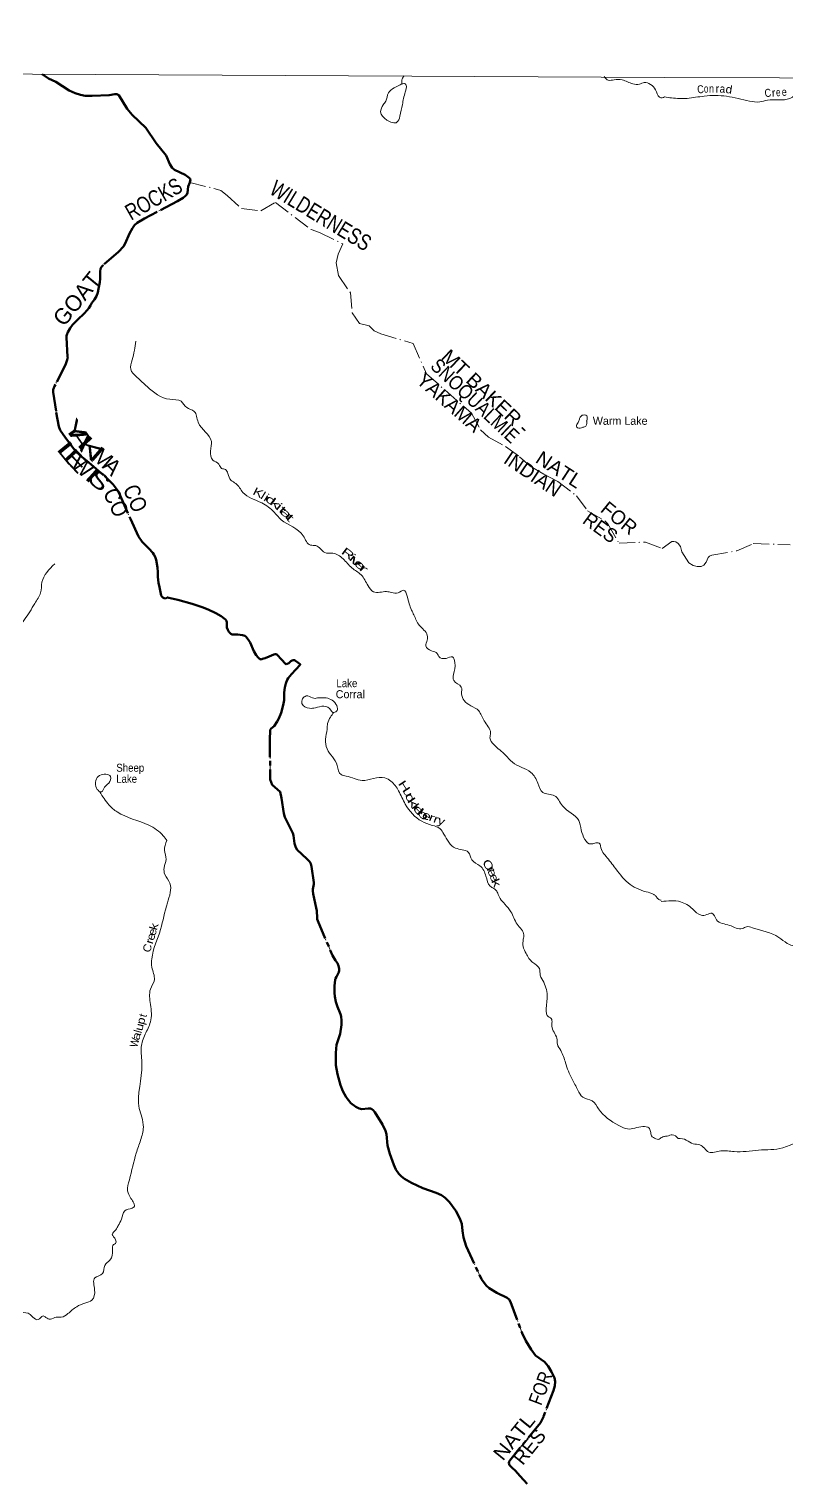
# Model space of a CAD drawing. Header units: feet. Extents: x -254670 to 6, y -549186 to -364975.
# Drawn here: x -110623 to -91693, y -401317 to -364975 of the extents above; entities that cross this region are included whole.
import ezdxf
from ezdxf.enums import TextEntityAlignment as Align

# ---------------------------------------------------------------- set-up
doc = ezdxf.new("R2010")
doc.units = ezdxf.units.FT
doc.header["$LTSCALE"] = 80
doc.linetypes.add('DOT_DASHED', pattern=[7.7, 5, -1.2, 0.3, -1.2])
doc.linetypes.add('LONG_DASH_SHORT_DASH', pattern=[9.9, 6, -1.2, 1.5, -1.2])
for name, color, linetype, lineweight in [('11', 7, 'LONG_DASH_SHORT_DASH', 60), ('39', 7, 'Continuous', 13), ('4', 7, 'Continuous', 13), ('44', 7, 'DOT_DASHED', 13)]:
    doc.layers.add(name, color=color, linetype=linetype, lineweight=lineweight)
doc.layers.add('12', color=7, linetype='Continuous')
doc.layers.add('41', color=7, linetype='Continuous')

msp = doc.modelspace()

# ---------------------------------------------------------------- linework, layer by layer
at = {"layer": '11'}
for points in [[(-110300.54, -366099.95), (-110139.08, -366214.41), (-109957.23, -366291.34), (-109620.78, -366506.36), (-109473.24, -366576.05), (-109338.28, -366621.36), (-109221.91, -366640.15), (-109051.03, -366639.9), (-108625.47, -366624.34), (-108478.88, -366601.28), (-108430.4, -366604.73), (-108381.81, -366629.43), (-108176.69, -366969.07), (-108044.42, -367120.61), (-107707.11, -367442.51), (-107448.15, -367828.64), (-107197.19, -368135.76), (-107105.8, -368351.85), (-107051.74, -368439.79), (-106992.92, -368492.54), (-106728.14, -368621.97), (-106625.53, -368690.61), (-106601.12, -368716.69), (-106594.77, -368742.46), (-106599.43, -368769.96), (-106608.92, -368811.91)], [(-106608.92, -368811.91), (-106645.52, -368910.54), (-106668.49, -369065.05), (-106686.3, -369105.99), (-106716.32, -369146.73), (-106771.24, -369194.07), (-106918.11, -369278.64), (-107424.34, -369543.06), (-107739.03, -369711.58), (-107921.54, -369822.31), (-107991.92, -369880.27), (-108042.01, -369949.19), (-108116.84, -370086.3), (-108221.16, -370337.7), (-108267.15, -370411.98), (-108388.02, -370540.86), (-108772.73, -370872.62), (-108812.43, -370915.03), (-108839.52, -370967.11), (-108850.64, -371035.84), (-108849.49, -371216.66), (-108859.67, -371303.62), (-108885.47, -371470.56), (-108906.05, -371560.25), (-108935.99, -371649.51), (-108989.88, -371731.45), (-109059.28, -371821.3), (-109091.28, -371884.94), (-109133.75, -371951.98), (-109169.97, -371999.25), (-109244.81, -372082), (-109406.94, -372237.17), (-109536.15, -372371.5), (-109594.57, -372447.7), (-109653.19, -372547.56), (-109682.47, -372621.53), (-109682.47, -372621.53), (-109686.66, -372646.12), (-109690.06, -372687.58), (-109659.46, -373176.25), (-109670.97, -373245.73), (-109715.98, -373365.75), (-109966.36, -373856.26), (-109988.5, -373904.55), (-110012.96, -373964.59), (-110020.32, -373988.53), (-110023.44, -374021.02), (-110021.56, -374048.78), (-109944.6, -374556.52), (-109880.71, -374908.55), (-109844.43, -375000.6), (-109715.74, -375195.71), (-109456.28, -375533.61), (-109351.49, -375636.7), (-109131.72, -375813.01), (-108739.16, -376145.16), (-108523.8, -376356.29), (-108396.03, -376529.93), (-108344.23, -376637.32), (-108093.79, -377220.52), (-107892.48, -377655.16), (-107801.03, -377789.33), (-107632.95, -377962.44), (-107534.19, -378069.95), (-107504.97, -378110.29), (-107473.8, -378163.81), (-107446.57, -378244.75)], [(-107446.57, -378244.75), (-107415.9, -378433.5), (-107407.19, -378546.55), (-107407.59, -378667.39), (-107390.12, -378816.92), (-107368.73, -378927.91), (-107328.75, -379091.97), (-107321.22, -379130.19), (-107309.65, -379159.1), (-107283.99, -379187.02), (-107268.44, -379196.02), (-107245.33, -379203.43), (-107207.4, -379206.28), (-107197.22, -379202.97), (-107174.23, -379186.5), (-107162.42, -379184.58), (-107135.77, -379190.5), (-106907.16, -379244.95), (-106545.49, -379345.5), (-106300.69, -379424.37), (-106151.03, -379480.22), (-105962.09, -379571.9), (-105828.31, -379654.17), (-105747.7, -379711.33), (-105720.78, -379733.65), (-105695.97, -379770.63), (-105683.55, -379809.9), (-105687.56, -379895.68), (-105681.59, -379933.52), (-105661.76, -379989.97), (-105635.44, -380041.52), (-105602.11, -380078.86), (-105581.39, -380092.83), (-105548.36, -380105.6), (-105514.5, -380109.85), (-105408.2, -380107.55), (-105290.82, -380125.34), (-105260.95, -380133.43), (-105232.92, -380145.12), (-105200.98, -380166.27), (-105135.67, -380256.4), (-105104.33, -380311.39), (-105006.85, -380525.52), (-104947.29, -380627.96), (-104899.01, -380685.89), (-104859.03, -380721.78), (-104844.72, -380728.89), (-104828.53, -380729.56), (-104795.39, -380721.13), (-104726.47, -380698.57), (-104630.24, -380660.92), (-104508.53, -380607.12), (-104475.72, -380596.58), (-104458.1, -380597.38), (-104445.97, -380601.53), (-104426.86, -380617.29), (-104317.12, -380735.63), (-104219.72, -380842.61), (-104200.49, -380847.9), (-104177.97, -380843.55), (-104133.8, -380822.03), (-104081.6, -380776.44), (-104055.16, -380759.01), (-104027.56, -380750.43), (-104002.23, -380748.69), (-103982.98, -380752.86), (-103964.87, -380763.21), (-103850.48, -380852.25), (-103854.15, -380865.9), (-104068.44, -381097.91), (-104148.76, -381200.13), (-104173.48, -381243.42), (-104209.35, -381332.59), (-104235.34, -381434.79), (-104254.45, -381554.58), (-104253.19, -381752.29), (-104257.51, -381792.98), (-104273.73, -381875.97), (-104325.76, -382065.01), (-104382.23, -382206.78), (-104425.99, -382287.06), (-104500.73, -382399.44), (-104579.37, -382462.14), (-104597.14, -382493.19), (-104603.94, -382552.39), (-104607.55, -382691.38), (-104602.65, -383731.26), (-104553.47, -383863.7), (-104355.19, -384043.55), (-104315.05, -384200.91), (-104259.56, -384580.02), (-104231.38, -384672.02), (-104032.31, -385071.81), (-104015.83, -385135.79), (-103990.02, -385337.26), (-103963.72, -385429.59), (-103925.13, -385492.63), (-103681.15, -385719.93), (-103614.35, -385793.11), (-103585.84, -385841.46), (-103565.7, -385904.04)], [(-103565.7, -385904.04), (-103510.04, -386303.98), (-103510.02, -386349.04), (-103533.18, -386473.78), (-103534, -386516.54), (-103523.41, -386589.76), (-103449.02, -386943.52), (-103439.02, -387013.87), (-103430.19, -387187.11), (-103424.17, -387225.69), (-103412.49, -387268.94), (-103042.05, -388133.34)], [(-103042.05, -388133.34), (-102967.36, -388254.38), (-102921.81, -388326.2), (-102892.11, -388387.15), (-102882.24, -388427.59), (-102878.9, -388465), (-102880.46, -388507.67), (-102889.22, -388551), (-102947.41, -388665.58), (-102968.38, -388711.2), (-102976.23, -388738.37), (-102990.57, -388888), (-102990.05, -389066.6), (-102982.52, -389160.86), (-102963.47, -389290.5), (-102922.13, -389417.49), (-102856.76, -389558.14), (-102840.34, -389602.64), (-102826.54, -389660.21), (-102818.34, -389761.49), (-102819.76, -389869.52), (-102849.45, -390091.12), (-102939.93, -390366.93), (-102964.62, -390567.51), (-102959.14, -390877.79), (-102923.22, -391100.76), (-102845.13, -391373.86), (-102782.86, -391524.73), (-102701.47, -391672), (-102589.14, -391819.9), (-102465, -391912.7), (-102379.68, -391958.24), (-102311.65, -391977.21), (-102155.39, -391959.85), (-102093.19, -391961.13), (-102064.36, -391970.29), (-102028.57, -391997.71), (-101985.24, -392051.29), (-101792.84, -392355.41), (-101716.61, -392517.46), (-101697.96, -392602.65), (-101673.81, -392878.74), (-101615.16, -393088.72), (-101512.45, -393364.64), (-101458.45, -393478.55), (-101384.23, -393593.51), (-101317.87, -393660.98), (-101246.37, -393712.86), (-101072.85, -393813.44), (-100787.08, -393946.14), (-100455.94, -394062.36), (-100321.67, -394125.69), (-100226.54, -394192.61), (-100122.66, -394294.92), (-99962.81, -394512.48), (-99860.79, -394706.84), (-99816.51, -394841.39), (-99793.03, -395012.32), (-99772.67, -395180.19), (-99702.33, -395396.2), (-99322.75, -396223.21), (-99208.73, -396384.33), (-99130.78, -396451.42), (-98938.16, -396563.28), (-98681.94, -396690.25), (-98632.42, -396735.51), (-98600.53, -396791.9), (-98306.91, -397573.46), (-98215.63, -397762.73), (-98082.14, -397980.92), (-97969.56, -398129.53), (-97750.45, -398289.26), (-97659.74, -398396.69), (-97571.83, -398538.45), (-97498.43, -398691.56), (-97479.44, -398784.33), (-97487.87, -398889.5), (-97524.19, -399008.46), (-97774.1, -399661.67), (-97850.7, -399815.36), (-98391.3, -400476.71), (-98612.6, -400752.63), (-98634.35, -400785.05), (-98637.65, -400823.34), (-98618.73, -400873.9), (-98552.18, -400942.72), (-98482.22, -401008.73), (-98351.89, -401144.76), (-98182.41, -401340.04)]]:
    msp.add_lwpolyline(points, dxfattribs=at)
at = {"layer": '39'}
for points in [[(-101255.48, -366141.89), (-101301.64, -366220.61), (-101315.77, -366293.03), (-101309.75, -366345.33)], [(-96260.81, -366163.13), (-96153.62, -366254), (-96008.65, -366241.96), (-95809.34, -366244.02), (-95537.58, -366346.68), (-95376.52, -366352.75), (-95255.7, -366312.55), (-95100.7, -366356.84), (-94973.92, -366493.67), (-94871.32, -366676.76), (-94804.89, -366694.88), (-94751.79, -366669.61)], [(-88195.21, -366196.82), (-88328, -366459.66), (-88452.8, -366533.68), (-88595.4, -366521.18), (-88674.66, -366804.46), (-88812.18, -367091.57), (-88895.4, -367358.75), (-88939.68, -367384.75), (-89229.05, -367403.99), (-89232.79, -367317.51), (-89359.24, -367278.93), (-89447.45, -367220.35), (-89567.99, -367217.97), (-89730.74, -367223.51), (-89911.46, -367194.82), (-90055.81, -367099.88), (-90310.02, -366803.53), (-90568.84, -366692.16), (-90843.69, -366568.67), (-91092.69, -366529.71), (-91368.03, -366561.05), (-91617.61, -366707.08), (-92178.29, -366753.64), (-92371.29, -366797.29), (-92628.39, -366776.41), (-93198.58, -366656.05), (-93757.08, -366650.34), (-94187.19, -366707.35), (-94572.9, -366696.13), (-94751.79, -366669.61)], [(-101309.75, -366345.33), (-101501.06, -366445.88), (-101648.08, -366570.57), (-101712.6, -366779.77), (-101775.05, -366868.27), (-101841.57, -367043.28), (-101684.62, -367248.51), (-101432.98, -367304.89), (-101360.43, -367156.04), (-101297.89, -366862.35), (-101225.28, -366548.54), (-101207.08, -366373.52), (-101225.19, -366347.37), (-101309.75, -366345.33)], [(-107954.45, -372779.26), (-107990.79, -373004.56), (-108051.29, -373243.94), (-108085.62, -373479.3), (-107924.65, -373682.52), (-107675.09, -373909.9), (-107105.47, -374229.9), (-106825.64, -374280.26), (-106684.77, -374435.19), (-106499.59, -374531.8), (-106399.04, -374803.4), (-106069.06, -375280.25), (-106091.32, -375523.67), (-106037.05, -375746.98), (-105884.09, -375853.63), (-105813.67, -375958.26), (-105719.05, -375984.43), (-105658.7, -376081.01), (-105578.24, -376256.05), (-105459.49, -376334.53), (-105284.43, -376555.86), (-104811.41, -376819.51), (-104499.45, -377050.93), (-104324.37, -377242.08), (-103774.91, -377642.54), (-103595.83, -377873.93), (-103460.94, -377888.04), (-103237.54, -378059.09), (-103038.23, -378079.25), (-102780.58, -378216.11), (-102559.22, -378445.49), (-102331.79, -378616.54), (-102152.72, -378892.19), (-102019.91, -379039.08), (-101695.76, -379037.14), (-101568.94, -379059.3), (-101405.86, -379069.39), (-101266.91, -378999.02), (-101178.39, -379153.94), (-101069.82, -379497.97), (-101011.49, -379620.7), (-100876.71, -379876.21), (-100675.49, -380129.74), (-100677.55, -380246.42), (-100713.86, -380395.27), (-100568.95, -380516.01), (-100428.05, -380584.44), (-100387.82, -380660.9), (-100208.65, -380705.2), (-100049.58, -380669.02), (-99985.22, -380809.86), (-100019.57, -381111.61), (-100013.6, -381262.48), (-99826.43, -381421.45), (-99818.45, -381590.44), (-99754.1, -381759.44), (-99589.06, -381888.23), (-99391.81, -382017.02), (-99257.03, -382264.49), (-99096.1, -382568.3), (-99110.24, -382691.01), (-99011.66, -382862.03), (-98723.87, -383121.61), (-98550.81, -383302.7), (-98087.86, -383558.3), (-97914.83, -383823.88), (-97788.09, -384057.27), (-97500.22, -384139.82), (-97299, -384391.33), (-96892.47, -384757.56), (-96830.16, -384996.96), (-96586.7, -385345.05), (-96494.08, -385324.95), (-96381.33, -385324.98), (-96327.04, -385485.93), (-96240.53, -385618.72), (-96005.1, -385916.51), (-95661, -386316.92), (-95210.11, -386540.33), (-95020.89, -386604.74), (-94964.53, -386649.02), (-94910.2, -386719.44), (-94829.67, -386750.85)], [(-96694.97, -374771.93), (-96690.78, -374646.74), (-96755.2, -374620.57), (-96843.8, -374658.77), (-96876.04, -374727.16), (-96908.29, -374811.65), (-96948.6, -374906.19), (-96922.44, -374940.39), (-96789.56, -374928.35), (-96717.06, -374900.21), (-96696.92, -374870.04), (-96694.86, -374773.47), (-96694.86, -374775.49)], [(-125678.5, -388689.79), (-125618.02, -388506.73), (-125456.92, -388438.37), (-125263.61, -388361.97), (-125205.18, -388249.33), (-124907.2, -388237.33), (-124645.47, -388233.37), (-124470.34, -388287.72), (-124236.83, -388380.32), (-124118.05, -388392.42), (-123890.56, -388428.68), (-123550.3, -388408.64), (-123407.31, -388292), (-123326.71, -388145.16), (-123288.45, -388123.04), (-123214, -388215.6), (-123119.41, -388308.16), (-122972.46, -388350.44), (-122879.83, -388314.25), (-122761.08, -388384.68), (-122628.23, -388463.17), (-122426.91, -388481.32), (-122173.19, -388380.8), (-121520.75, -388101.32), (-121426.04, -387902.18), (-121200.45, -387674.91), (-120988.98, -387495.92), (-120690.96, -387385.35), (-120485.58, -387345.16), (-120354.73, -387369.33), (-120302.45, -387528.27), (-120256.19, -387644.96), (-119899.87, -387717.46), (-119334.08, -387608.96), (-119207.26, -387645.2), (-118999.93, -387739.8), (-118848.93, -387743.86), (-118786.45, -387593), (-118738.09, -387490.41), (-118613.19, -387325.48), (-118510.4, -387051.91), (-118425.75, -386848.75), (-118240.48, -386748.2), (-117890.05, -386486.76), (-117396.62, -386096.61), (-117336.15, -385937.69), (-117235.42, -385778.79), (-116929.33, -385636.03), (-116744.04, -385489.22), (-116711.74, -385271.96), (-116691.46, -384948.08), (-116588.75, -384861.6), (-116522.28, -384807.3), (-116423.6, -384738.93), (-116216.28, -384853.64), (-115996.79, -384765.18), (-115753.1, -384588.2), (-115555.74, -384451.45), (-114818.58, -383791.78), (-114695.74, -383727.44), (-114607.14, -383701.31), (-114580.95, -383644.98), (-114433.95, -383578.63), (-114216.44, -383421.77), (-113783.49, -383224.72), (-113213.62, -382979.43), (-113118.91, -382788.33), (-113044.28, -382476.54), (-112881.05, -382124.52), (-112736.03, -381975.69), (-112460.14, -381828.9), (-112186.22, -381575.49), (-111205.33, -380634.24), (-111098.5, -380348.6), (-110874.84, -379924.18), (-110604.89, -379542.02), (-110484, -379332.83), (-110336.91, -379065.3), (-110302.57, -378799.76), (-109982.26, -378341.17)], [(-103015.79, -382058.42), (-102925.17, -382012.18), (-102937.2, -381887.45), (-103204.89, -381694.26), (-103335.75, -381690.21), (-103418.3, -381692.2), (-103480.72, -381706.27), (-103541.11, -381692.17), (-103700.14, -381645.86), (-103790.77, -381714.24), (-103808.94, -381832.93), (-103615.72, -381953.68), (-103470.75, -381941.64), (-103261.35, -381901.45), (-103082.21, -382004.09), (-103023.85, -382060.43), (-103015.79, -382058.42)], [(-103015.79, -382058.42), (-103092.35, -382173.07), (-103166.91, -382331.98), (-103179.05, -382476.82), (-103221.44, -382728.28), (-103177.25, -382967.68), (-102923.76, -383386.18), (-102831.24, -383611.51), (-102704.42, -383647.75), (-102301.8, -383758.49), (-101738.05, -383692.23), (-101583.06, -383772.74), (-101391.9, -384016.2), (-101226.95, -384350.18), (-100814.41, -384776.76), (-100550.71, -384879.42), (-100361.49, -384961.94), (-100262.9, -385096.75), (-99971.12, -385446.86), (-99802.02, -385489.14), (-99653.06, -385551.54), (-99562.55, -385742.67), (-99361.28, -385889.58), (-99210.39, -386151.13), (-99103.8, -386398.6), (-99015.23, -386456.96), (-98970.96, -386487.15), (-98916.63, -386575.67), (-98852.27, -386708.46), (-98735.56, -386853.33), (-98586.65, -387038.44), (-98429.75, -387352.31), (-98262.76, -387617.89), (-98276.9, -387724.51), (-98281, -387907.57), (-98208.6, -388082.61), (-98041.59, -388307.96), (-97874.55, -388456.87), (-97854.49, -388627.87), (-97768, -388802.91), (-97681.59, -389179.12), (-97703.89, -389537.2), (-97677.76, -389635.78), (-97579.14, -389710.23), (-97561.07, -389816.86), (-97557.09, -389935.55), (-97430.39, -390243.37), (-97426.4, -390345.97), (-97341.92, -390508.94), (-97223.26, -390816.76), (-97060.36, -391225.17), (-96911.5, -391498.8), (-96792.79, -391673.85), (-96555.26, -391768.45), (-96396.29, -391969.66), (-95895.15, -392380.17), (-95677.76, -392468.73), (-95289.16, -392408.47), (-95140.19, -392442.71), (-95099.96, -392529.22), (-95073.84, -392641.88), (-94967.16, -392716.34), (-94906.77, -392728.42), (-94858.78, -392710.05)], [(-108854.55, -384045.66), (-108939.78, -383954.09), (-108953.79, -383756.94), (-108861.12, -383632.23), (-108591.35, -383658.45), (-108633.7, -383821.39), (-108740.45, -383925.97), (-108812.98, -384042.63), (-108855.26, -384044.64)], [(-108855.26, -384044.64), (-108627.9, -384368.57), (-108422.61, -384543.64), (-107633.54, -384875.76), (-107271.26, -385139.38), (-107178.7, -385260.1)], [(-107178.7, -385260.1), (-107243.23, -385503.5), (-107201.05, -385728.82), (-107251.47, -385940.04), (-107231.41, -386111.04), (-107106.68, -386326.33), (-107169.3, -386815.16), (-107340.73, -387483.01), (-107558.48, -388215.22), (-107556.56, -388426.45), (-107494.28, -388740.29), (-107591.02, -388973.63), (-107589.18, -389357.86), (-107591.38, -389794.4), (-107724.39, -390102.17), (-107821.17, -390428.04), (-107803.23, -390852.52), (-107870.15, -391956.93), (-107809.85, -392172.2), (-107767.68, -392427.7), (-107838.28, -392745.53), (-107947.14, -393075.42), (-108118.56, -393741.26), (-108160.96, -394016.86), (-108078.5, -394203.97), (-108006.11, -394421.25), (-108050.42, -394447.39), (-108231.64, -394513.73), (-108316.29, -394720.92), (-108396.9, -394883.85), (-108455.33, -394986.43), (-108543.96, -395103.09), (-108461.48, -395241.92), (-108465.54, -395332.45), (-108513.87, -395358.59), (-108540.1, -395491.35), (-108602.63, -395746.83), (-108731.54, -395881.58), (-108785.98, -396080.73), (-108979.31, -396193.34), (-108985.48, -396493.08), (-109056.05, -396744.53), (-109227.22, -396820.94), (-109434.63, -396911.41), (-109654.16, -397084.37), (-109819.29, -397172.85), (-109944.11, -397172.82), (-110089.09, -397223.08), (-110203.83, -397180.8), (-110274.28, -397140.55), (-110393.11, -397235.08), (-110527.97, -397172.68), (-110598.41, -397104.27), (-111093.71, -397168.53), (-111353.47, -397254.97), (-111502.4, -397144.29), (-111609.08, -397079.89), (-111735.96, -397174.41), (-111890.99, -397182.42), (-112054.07, -397196.47), (-112193.04, -397305.07), (-112305.81, -397357.35), (-112662.13, -397276.79), (-112805.08, -397294.87), (-112929.87, -397208.33), (-113392.85, -397013.09), (-113590.14, -396986.89), (-113624.34, -396926.53), (-113639.21, -396909.08)], [(-94831.55, -386782.49), (-94347.4, -386792), (-94048.62, -386969.85), (-93838.16, -387125.31), (-93693.46, -387111.68), (-93564.77, -387075.87), (-93452.79, -387241.09), (-93123.74, -387378.81), (-92802.55, -387460.22), (-92701.94, -387412.26), (-92555.37, -387438.85), (-91893.15, -387680.13), (-91684.68, -387829.55), (-91301.25, -387925.21), (-90758.77, -387914.79), (-90437.64, -388012.28), (-90412, -388163.16), (-90146.93, -388202.16), (-89769.37, -388247.54), (-89114.85, -388384.24)], [(-94408.37, -392705.36), (-94554.74, -392614.44), (-94687.44, -392648.22), (-94769.85, -392658.02), (-94860, -392710.52)], [(-75775.37, -394283.85), (-75946.61, -394432.13), (-76128.03, -394620.59), (-76385.35, -394672.09), (-76342.32, -394406.8), (-76096.84, -394288.91), (-76154.74, -394176.14), (-76253.17, -394169.81), (-76405.45, -394042.67), (-76598.64, -394142.62), (-76607.6, -394434.15), (-76814.68, -394479.77), (-77051.03, -394253.85), (-77207.38, -394142.79), (-77315.77, -394110.29), (-77372.46, -394246.85), (-77371.12, -394459.99), (-77252.7, -394494.53), (-77180.69, -394595.29), (-77297.71, -394751.77), (-77435.94, -394624.67), (-77602.32, -394509.56), (-77738.66, -394422.69), (-77871.64, -394542.93), (-77988.23, -394562.68), (-78110.28, -394405.48), (-78275.2, -394459.27), (-78369.93, -394557.51), (-78472.27, -394518.99), (-78564.01, -394303.57), (-78768.86, -394282.84), (-79028.19, -394332.32), (-79116.22, -394215.44), (-79376.39, -393898.96), (-79533.37, -393986.96), (-79929.56, -394112.44), (-80066.13, -394097.95), (-80471.98, -394104.77), (-80671.18, -394202.69), (-81009.22, -394366.54), (-81111.84, -394414.49), (-81179.34, -394794.31), (-81364.43, -394874.18), (-81500.43, -394678.73), (-81691.09, -394617.83), (-81842.1, -394721.93), (-82021.1, -394781.71), (-82264.41, -394851.35), (-82622.04, -394856.3), (-82955.71, -394909.58), (-83231.41, -395053.52), (-83338.24, -395163.79), (-83429, -395274.1), (-83725.44, -394989.69), (-83801.15, -394792.41), (-83949.53, -394699.47), (-84153.96, -394544.03), (-84302.7, -394567.71), (-85263.27, -394643.22), (-85563.52, -394292.44), (-85890.22, -394048.16), (-86142.7, -393840.29), (-86585.72, -393531.31), (-87264.2, -393348.29), (-87778.41, -393314.56), (-88015.46, -393309.82), (-88274.74, -393345.23), (-88382.96, -393258.44), (-88388.52, -393111.64), (-88558.95, -393004.56), (-88675.59, -393042.41), (-88779.86, -392979.76), (-88885.9, -392838.69), (-89133.4, -392962.61), (-89440.92, -393003.9), (-89569.85, -393114.1), (-89632.02, -393079.73), (-89585.29, -392914.99), (-89705.57, -392832.19), (-89946.36, -392738.97), (-90398.78, -392858.24), (-91071.34, -392711.44), (-91791.31, -392938.48), (-92402.25, -392998.96), (-93011.11, -393035.33), (-93340.54, -393018.24), (-93646, -393045.47), (-93868.43, -392863.83), (-94033.11, -392843.23), (-94205.58, -392746.19), (-94408.37, -392705.36)]]:
    msp.add_spline(points, degree=3, dxfattribs=at)
at = {"layer": '4'}
msp.add_lwpolyline([(-252658.03, -364975.08), (-221076.82, -365300.9), (-189495.2, -365583.27), (-157913.21, -365822.21), (-126330.93, -366017.71), (-94748.41, -366181.36), (-63165.71, -366278.36), (-31582.88, -366343.53), (0, -366365.25), (0, -549186.32), (-31834.36, -549164.42), (-63668.65, -549098.74), (-95502.83, -548989.26), (-127336.83, -548836.01), (-159170.57, -548638.96), (-191004.03, -548398.11), (-222837.12, -548113.49), (-254669.8, -547785.08)], close=True, dxfattribs=at)
msp.add_lwpolyline([(-252658.03, -364975.08), (-221076.82, -365300.9), (-189495.2, -365583.27), (-157913.21, -365822.21), (-126330.93, -366017.71), (-94748.41, -366181.36), (-63165.71, -366278.36), (-31582.88, -366343.53), (0, -366365.25), (0, -549186.32), (-31834.36, -549164.42), (-63668.65, -549098.74), (-95502.83, -548989.26), (-127336.83, -548836.01), (-159170.57, -548638.96), (-191004.03, -548398.11), (-222837.12, -548113.49), (-254669.8, -547785.08)], close=True, dxfattribs=at)
at = {"layer": '44'}
for points in [[(-110300.54, -366099.95), (-110139.08, -366214.41), (-109957.23, -366291.34), (-109620.78, -366506.36), (-109473.24, -366576.05), (-109338.28, -366621.36), (-109221.91, -366640.15), (-109051.03, -366639.9), (-108625.47, -366624.34), (-108478.88, -366601.28), (-108430.4, -366604.73), (-108381.81, -366629.43), (-108176.69, -366969.07), (-108044.42, -367120.61), (-107707.11, -367442.51), (-107448.15, -367828.64), (-107197.19, -368135.76), (-107105.8, -368351.85), (-107051.74, -368439.79), (-106992.92, -368492.54), (-106728.14, -368621.97), (-106625.53, -368690.61), (-106601.12, -368716.69), (-106594.77, -368742.46), (-106608.92, -368811.91), (-106608.92, -368811.91)], [(-106608.92, -368811.91), (-106645.52, -368910.54), (-106668.49, -369065.05), (-106686.3, -369105.99), (-106716.32, -369146.73), (-106771.24, -369194.07), (-106918.11, -369278.64), (-107424.34, -369543.06), (-107739.03, -369711.58), (-107921.54, -369822.31), (-107991.92, -369880.27), (-108042.01, -369949.19), (-108116.84, -370086.3), (-108221.16, -370337.7), (-108267.15, -370411.98), (-108388.02, -370540.86), (-108772.73, -370872.62), (-108812.43, -370915.03), (-108839.52, -370967.11), (-108850.64, -371035.84), (-108849.49, -371216.66), (-108859.67, -371303.62), (-108885.47, -371470.56), (-108906.05, -371560.25), (-108935.99, -371649.51), (-108989.88, -371731.45), (-109059.28, -371821.3), (-109091.28, -371884.94), (-109133.75, -371951.98), (-109169.97, -371999.25), (-109244.81, -372082), (-109406.94, -372237.17), (-109536.15, -372371.5), (-109594.57, -372447.7), (-109653.19, -372547.56), (-109682.47, -372621.53), (-109682.47, -372621.53), (-109686.66, -372646.12), (-109690.06, -372687.58), (-109659.46, -373176.25), (-109670.97, -373245.73), (-109715.98, -373365.75), (-109966.36, -373856.26), (-109988.5, -373904.55), (-110012.96, -373964.59), (-110020.32, -373988.53), (-110023.44, -374021.02), (-110021.56, -374048.78), (-109944.6, -374556.52), (-109880.71, -374908.55), (-109844.43, -375000.6), (-109715.74, -375195.71), (-109456.28, -375533.61), (-109351.49, -375636.7), (-109131.72, -375813.01), (-108739.16, -376145.16), (-108523.8, -376356.29), (-108396.03, -376529.93), (-108344.23, -376637.32), (-108093.79, -377220.52), (-107892.48, -377655.16), (-107801.03, -377789.33), (-107632.95, -377962.44), (-107534.19, -378069.95), (-107504.97, -378110.29), (-107473.8, -378163.81), (-107446.57, -378244.75)], [(-106608.92, -368811.91), (-105971.33, -368966.52), (-105830.58, -369009.56), (-105672.34, -369132.68), (-105318.26, -369463.14), (-104836.95, -369516.77), (-104470.4, -369307.72), (-103576.95, -369988.05), (-103369.93, -370061.58), (-102789.7, -370343.8), (-102902.65, -370600.75), (-102948.8, -370822.24), (-102896.95, -371138.41), (-102598.07, -371564.38), (-102551.76, -372066.37), (-102366.51, -372337.59), (-102131.11, -372391.34), (-102007.16, -372516.2), (-101836.47, -372595.44), (-101030.13, -372835.42), (-100699.65, -373589.4), (-99574.88, -374577.27), (-99348.46, -374990.7), (-99150.45, -375180.07), (-98725, -375411.15), (-98370.3, -375665.67), (-98102.09, -375897.55), (-97761.09, -376102.01), (-97415.84, -376280.51), (-96949.14, -376643.81), (-96674.01, -377015.64), (-96244.68, -377264.74), (-96168.74, -377345.26), (-95886.43, -377827.07), (-95221.02, -377798.17), (-94811.1, -377955.18)], [(-94811.1, -377955.18), (-94563.71, -377784.47), (-94514.7, -377780.74), (-94463.22, -377788.83), (-94407.4, -377835.87), (-94347.15, -377913.17), (-94313.5, -378039.22), (-94139.77, -378317.69), (-94031.51, -378386.04), (-93937.59, -378407.53), (-93832.6, -378408.73), (-93769.39, -378372.71), (-93713.55, -378301.21), (-93662.8, -378181.45), (-93627.29, -378149.27), (-93568.11, -378129.82), (-92946.49, -378014.08), (-92531.66, -377835.64), (-91607.11, -377864.9)], [(-107446.57, -378244.75), (-107415.9, -378433.5), (-107407.19, -378546.55), (-107407.59, -378667.39), (-107390.12, -378816.92), (-107368.73, -378927.91), (-107328.75, -379091.97), (-107321.22, -379130.19), (-107309.65, -379159.1), (-107283.99, -379187.02), (-107268.44, -379196.02), (-107245.33, -379203.43), (-107207.4, -379206.28), (-107197.22, -379202.97), (-107174.23, -379186.5), (-107162.42, -379184.58), (-107135.77, -379190.5), (-106907.16, -379244.95), (-106545.49, -379345.5), (-106300.69, -379424.37), (-106151.03, -379480.22), (-105962.09, -379571.9), (-105828.31, -379654.17), (-105747.7, -379711.33), (-105720.78, -379733.65), (-105695.97, -379770.63), (-105683.55, -379809.9), (-105687.56, -379895.68), (-105681.59, -379933.52), (-105661.76, -379989.97), (-105635.44, -380041.52), (-105602.11, -380078.86), (-105581.39, -380092.83), (-105548.36, -380105.6), (-105514.5, -380109.85), (-105408.2, -380107.55), (-105290.82, -380125.34), (-105260.95, -380133.43), (-105232.92, -380145.12), (-105200.98, -380166.27), (-105135.67, -380256.4), (-105104.33, -380311.39), (-105006.85, -380525.52), (-104947.29, -380627.96), (-104899.01, -380685.89), (-104859.03, -380721.78), (-104844.72, -380728.89), (-104828.53, -380729.56), (-104795.39, -380721.13), (-104726.47, -380698.57), (-104630.24, -380660.92), (-104508.53, -380607.12), (-104475.72, -380596.58), (-104458.1, -380597.38), (-104445.97, -380601.53), (-104426.86, -380617.29), (-104317.12, -380735.63), (-104219.72, -380842.61), (-104200.49, -380847.9), (-104177.97, -380843.55), (-104133.8, -380822.03), (-104081.6, -380776.44), (-104055.16, -380759.01), (-104027.56, -380750.43), (-104002.23, -380748.69), (-103982.98, -380752.86), (-103964.87, -380763.21), (-103850.48, -380852.25), (-103854.15, -380865.9), (-104068.44, -381097.91), (-104148.76, -381200.13), (-104173.48, -381243.42), (-104209.35, -381332.59), (-104235.34, -381434.79), (-104254.45, -381554.58), (-104253.19, -381752.29), (-104257.51, -381792.98), (-104273.73, -381875.97), (-104325.76, -382065.01), (-104382.23, -382206.78), (-104425.99, -382287.06), (-104500.73, -382399.44), (-104579.37, -382462.14), (-104597.14, -382493.19), (-104603.94, -382552.39), (-104607.55, -382691.38), (-104602.65, -383731.26), (-104553.47, -383863.7), (-104355.19, -384043.55), (-104315.05, -384200.91), (-104259.56, -384580.02), (-104231.38, -384672.02), (-104032.31, -385071.81), (-104015.83, -385135.79), (-103990.02, -385337.26), (-103963.72, -385429.59), (-103925.13, -385492.63), (-103681.15, -385719.93), (-103614.35, -385793.11), (-103585.84, -385841.46), (-103565.7, -385904.04)], [(-103565.7, -385904.04), (-103510.04, -386303.98), (-103510.02, -386349.04), (-103533.18, -386473.78), (-103534, -386516.54), (-103523.41, -386589.76), (-103449.02, -386943.52), (-103439.02, -387013.87), (-103430.19, -387187.11), (-103424.17, -387225.69), (-103412.49, -387268.94), (-103042.05, -388133.34)], [(-103042.05, -388133.34), (-102967.36, -388254.38), (-102921.81, -388326.2), (-102892.11, -388387.15), (-102882.24, -388427.59), (-102878.9, -388465), (-102880.46, -388507.67), (-102889.22, -388551), (-102947.41, -388665.58), (-102968.38, -388711.2), (-102976.23, -388738.37), (-102990.57, -388888), (-102990.05, -389066.6), (-102982.52, -389160.86), (-102963.47, -389290.5), (-102922.13, -389417.49), (-102856.76, -389558.14), (-102840.34, -389602.64), (-102826.54, -389660.21), (-102818.34, -389761.49), (-102819.76, -389869.52), (-102849.45, -390091.12), (-102939.93, -390366.93), (-102964.62, -390567.51), (-102959.14, -390877.79), (-102923.22, -391100.76), (-102845.13, -391373.86), (-102782.86, -391524.73), (-102701.47, -391672), (-102589.14, -391819.9), (-102465, -391912.7), (-102379.68, -391958.24), (-102311.65, -391977.21), (-102155.39, -391959.85), (-102093.19, -391961.13), (-102064.36, -391970.29), (-102028.57, -391997.71), (-101985.24, -392051.29), (-101792.84, -392355.41), (-101716.61, -392517.46), (-101697.96, -392602.65), (-101673.81, -392878.74), (-101615.16, -393088.72), (-101512.45, -393364.64), (-101458.45, -393478.55), (-101384.23, -393593.51), (-101317.87, -393660.98), (-101246.37, -393712.86), (-101072.85, -393813.44), (-100787.08, -393946.14), (-100455.94, -394062.36), (-100321.67, -394125.69), (-100226.54, -394192.61), (-100122.66, -394294.92), (-99962.81, -394512.48), (-99860.79, -394706.84), (-99816.51, -394841.39), (-99793.03, -395012.32), (-99772.67, -395180.19), (-99702.33, -395396.2), (-99322.75, -396223.21), (-99208.73, -396384.33), (-99130.78, -396451.42), (-98938.16, -396563.28), (-98681.94, -396690.25), (-98632.42, -396735.51), (-98600.53, -396791.9), (-98306.91, -397573.46), (-98215.63, -397762.73), (-98082.14, -397980.92), (-97969.56, -398129.53), (-97750.45, -398289.26), (-97659.74, -398396.69), (-97571.83, -398538.45), (-97498.43, -398691.56), (-97479.44, -398784.33), (-97487.87, -398889.5), (-97524.19, -399008.46), (-97774.1, -399661.67), (-97850.7, -399815.36), (-98391.3, -400476.71), (-98612.6, -400752.63), (-98634.35, -400785.05), (-98637.65, -400823.34), (-98618.73, -400873.9), (-98552.18, -400942.72), (-98482.22, -401008.73), (-98351.89, -401144.76), (-98182.41, -401340.04)]]:
    msp.add_lwpolyline(points, dxfattribs=at)

# ---------------------------------------------------------------- texts
at = {"layer": '12'}
for s, rotation, width, p in [('Y', 305.239, 1.55, (-109623.42, -375119.94)), ('L', 309.053, 1.85, (-109789.98, -375681.65)), ('A', 304.852, 1.6, (-109470.34, -375335.67)), ('K', 312.487, 1.75, (-109237.71, -375590.86)), ('E', 312.823, 1.7, (-109594.43, -375904.54)), ('I', 318.809, 1.7, (-109047.45, -375745.19)), ('I', 317.975, 1.75, (-109169.54, -376279.35)), ('S', 320.251, 1.4, (-109003.18, -376411.12))]:
    msp.add_text(s, height=400, rotation=rotation, dxfattribs=dict(at, width=width)).set_placement(p, align=Align.CENTER)
for s, rotation, p in [('W', 317.975, (-109422.35, -376053.14)), ('M', 318.975, (-108911.61, -375849.62)), ('A', 314.777, (-108689.53, -376048.82))]:
    msp.add_text(s, height=400, rotation=rotation, dxfattribs=at).set_placement(p, align=Align.CENTER)
for rotation, width, p in [(295.791, 0.9, (-108787.44, -376569.74)), (293.848, 0.85, (-108288.36, -376471.97))]:
    msp.add_text('CO', height=400, rotation=rotation, dxfattribs=dict(at, width=width)).set_placement(p)
at = {"layer": '41'}
for s, rotation, width, p in [('C', 6.442, 0.85, (-93840.08, -366579.2)), ('o', 2.556, 0.75, (-93705.88, -366563.71)), ('n', 359.069, 0.85, (-93576.55, -366561.67)), ('a', 355.222, 0.9, (-93310.48, -366564.28)), ('d', 351.176, 1.1, (-93154.3, -366580.75)), ('C', 7.159, 0.85, (-92155.94, -366670.2)), ('e', 2.286, 0.75, (-91904.39, -366653.07)), ('e', 4.903, 0.85, (-91750.73, -366644.07)), ('K', 333.429, 1.4, (-104944.29, -376651.86)), ('l', 328.26, 1.3, (-104827, -376718.73)), ('i', 327.104, 1.4, (-104746.58, -376767.97)), ('c', 325.104, 1.85, (-104650.17, -376823.98)), ('k', 322.941, 1.95, (-104536.21, -376910.01)), ('i', 320.579, 1.65, (-104440.12, -376991.77)), ('t', 318.338, 1.85, (-104355.64, -377066.94)), ('a', 317.71, 2, (-104273.68, -377148.55)), ('t', 315.086, 2, (-104173.87, -377257.71)), ('R', 322.912, 1.65, (-102717.23, -378166)), ('i', 320.981, 1.65, (-102603.8, -378266.03)), ('v', 314.196, 2.15, (-102523.36, -378351.19)), ('e', 318.267, 1.9, (-102425.14, -378437.54)), ('r', 318.341, 2.1, (-102329.28, -378533.45)), ('H', 303.297, 1.55, (-101333.44, -383959.47)), ('u', 299.784, 1.6, (-101247.61, -384097.67)), ('c', 297.396, 1.6, (-101196.04, -384223.26)), ('k', 303.907, 1.8, (-101119.98, -384364.52)), ('l', 307.536, 1.5, (-101054.03, -384463.2)), ('e', 311.987, 1.9, (-100960.61, -384566.18)), ('b', 316.389, 2.05, (-100852.56, -384674.96)), ('e', 330.593, 1.45, (-100734.67, -384724.03)), ('r', 338.105, 1.4, (-100597.42, -384775.45)), ('r', 339.355, 1.35, (-100487.54, -384817.32)), ('y', 339.792, 1.3, (-100357.14, -384863.2)), ('C', 303.197, 1.4, (-99241.4, -385918.4)), ('r', 301.777, 1.7, (-99165.3, -386023.93)), ('e', 296.184, 1.35, (-99141.72, -386102)), ('e', 293.309, 1.3, (-99093.65, -386225.21)), ('k', 294.6, 1.5, (-99043.04, -386358.3)), ('k', 73.753, 1.25, (-107410.39, -387436.1)), ('r', 72.458, 1.25, (-107523.05, -387808.68)), ('e', 72.458, 1.15, (-107486.58, -387693.27)), ('e', 73.753, 1.1, (-107449.84, -387571.45)), ('C', 73.306, 1.05, (-107574.81, -387975.48)), ('u', 76.107, 1.2, (-107774.85, -389943.29)), ('p', 75.188, 1.15, (-107734.25, -389790.25)), ('W', 73.776, 0.9, (-107895.82, -390337.29)), ('a', 70.215, 1.3, (-107851.06, -390177.39))]:
    msp.add_text(s, height=200, rotation=rotation, dxfattribs=dict(at, width=width)).set_placement(p, align=Align.CENTER)
for s, rotation, p in [('r', 359.069, (-93430.09, -366561.76)), ('r', 4.286, (-92018.89, -366663.12)), ('t', 75.188, (-107685.09, -389656.88)), ('l', 74.218, (-107812.16, -390057.6))]:
    msp.add_text(s, height=200, rotation=rotation, dxfattribs=at).set_placement(p, align=Align.CENTER)
for s, p in [('Warm Lake', (-96541.25, -374867.41)), ('Corral', (-102962.79, -381701.54))]:
    msp.add_text(s, height=200, dxfattribs=at).set_placement(p)
at = {"layer": '41', "width": 0.9}
for s, p in [('Lake', (-102945.54, -381425.41)), ('Sheep', (-108444.16, -383539.51)), ('Lake', (-108448.48, -383815.64))]:
    msp.add_text(s, height=200, dxfattribs=at).set_placement(p)
at = {"layer": '44', "width": 0.8}
for s, rotation, p in [('ROCKS', 29.559, (-107414.19, -369391.85)), ('WILDERNESS', 328.712, (-103439.88, -369808.18))]:
    msp.add_text(s, height=400, rotation=rotation, dxfattribs=at).set_placement(p, align=Align.CENTER)
at = {"layer": '44'}
msp.add_text('GOAT', height=400, rotation=51.061, dxfattribs=at).set_placement((-109273.23, -371844.95), align=Align.CENTER)
for s, rotation, width, p in [('MT BAKER -', 316.708, 1.05, (-100352.31, -373200.8)), ('SNOQUALMIE', 316.708, 0.9, (-100624.04, -373429.19)), ('NATL', 327.054, 1.05, (-98001.02, -375791.14)), ('RES', 323.877, 0.95, (-96823.43, -377308)), ('FOR', 69.186, 0.85, (-97832.01, -399400.66)), ('NATL', 50.934, 1.1, (-98786.93, -400786.1))]:
    msp.add_text(s, height=350, rotation=rotation, dxfattribs=dict(at, width=width)).set_placement(p)
for s, rotation, p in [('YAKAMA', 318.708, (-100974.91, -373797.63)), ('INDIAN', 326.054, (-98797.84, -375803.17)), ('FOR', 320.877, (-96376.78, -377022.22)), ('RES', 51.099, (-98290.35, -400896.98))]:
    msp.add_text(s, height=350, rotation=rotation, dxfattribs=at).set_placement(p)

doc.saveas('drawing.dxf')
